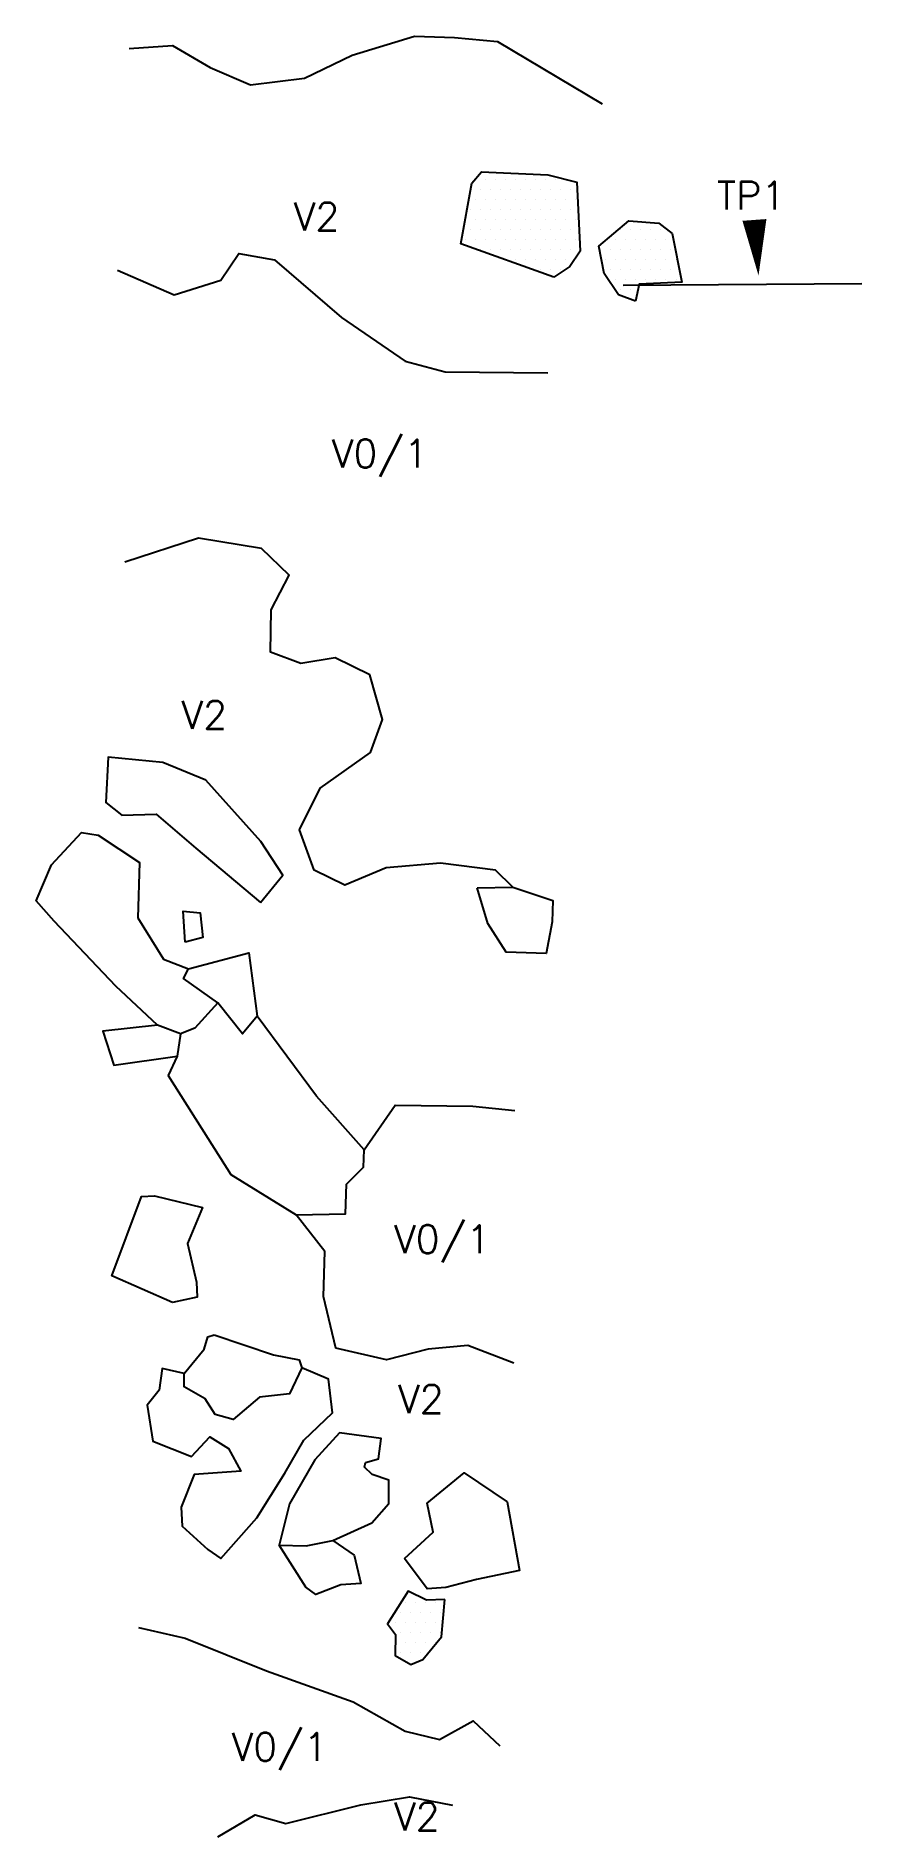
# Model space of a CAD drawing. Header units: metres. Extents: x 325 to 428, y -1623 to -1398.
import ezdxf

# ---------------------------------------------------------------- set-up
doc = ezdxf.new("R2010")
doc.units = ezdxf.units.M
doc.header["$LTSCALE"] = 25
doc.header["$MEASUREMENT"] = 0
doc.layers.get('0').update_dxf_attribs({"linetype": 'CONTINUOUS'})
for name, color, linetype in [('BEFUND', 1, 'CONTINUOUS'), ('BEFUNDSCHRAFF', 1, 'CONTINUOUS'), ('STEINE', 4, 'CONTINUOUS'), ('STEINESCHRAFF', 4, 'CONTINUOUS'), ('TPROFIL', 3, 'CONTINUOUS')]:
    doc.layers.add(name, color=color, linetype=linetype)
doc.styles.get("Standard").update_dxf_attribs({"font": 'txt.shx'})

# ---------------------------------------------------------------- blocks, each defined once
blk = doc.blocks.new('PFEIL')
at = {"layer": 'TPROFIL'}
blk.add_lwpolyline([(0, 0, 0, 3, 0), (6.54, -2.37, 3, 3, 0)], format="xyseb", dxfattribs=at)
blk = doc.blocks.new('*X2')
at = {"color": 0}
for p, q in [((379.375, -1416.25), (379.375, -1416.25)), ((380, -1417.5), (380, -1417.5)), ((380.625, -1416.25), (380.625, -1416.25)), ((381.25, -1417.5), (381.25, -1417.5)), ((381.875, -1416.25), (381.875, -1416.25)), ((382.5, -1417.5), (382.5, -1417.5)), ((383.125, -1416.25), (383.125, -1416.25)), ((383.75, -1417.5), (383.75, -1417.5)), ((384.375, -1416.25), (384.375, -1416.25)), ((385, -1417.5), (385, -1417.5)), ((385.625, -1416.25), (385.625, -1416.25)), ((386.25, -1417.5), (386.25, -1417.5)), ((386.875, -1416.25), (386.875, -1416.25)), ((387.5, -1417.5), (387.5, -1417.5)), ((388.125, -1416.25), (388.125, -1416.25)), ((388.75, -1417.5), (388.75, -1417.5)), ((389.375, -1416.25), (389.375, -1416.25)), ((390, -1417.5), (390, -1417.5)), ((390.625, -1416.25), (390.625, -1416.25)), ((391.25, -1417.5), (391.25, -1417.5)), ((379.375, -1418.75), (379.375, -1418.75)), ((380.625, -1418.75), (380.625, -1418.75)), ((381.875, -1418.75), (381.875, -1418.75)), ((383.125, -1418.75), (383.125, -1418.75)), ((384.375, -1418.75), (384.375, -1418.75)), ((385.625, -1418.75), (385.625, -1418.75)), ((386.875, -1418.75), (386.875, -1418.75)), ((388.125, -1418.75), (388.125, -1418.75)), ((389.375, -1418.75), (389.375, -1418.75)), ((390.625, -1418.75), (390.625, -1418.75)), ((391.875, -1418.75), (391.875, -1418.75)), ((378.125, -1421.25), (378.125, -1421.25)), ((378.75, -1420), (378.75, -1420)), ((379.375, -1421.25), (379.375, -1421.25)), ((380, -1420), (380, -1420)), ((380.625, -1421.25), (380.625, -1421.25)), ((381.25, -1420), (381.25, -1420)), ((381.875, -1421.25), (381.875, -1421.25)), ((382.5, -1420), (382.5, -1420)), ((383.125, -1421.25), (383.125, -1421.25)), ((383.75, -1420), (383.75, -1420)), ((384.375, -1421.25), (384.375, -1421.25)), ((385, -1420), (385, -1420)), ((385.625, -1421.25), (385.625, -1421.25)), ((386.25, -1420), (386.25, -1420)), ((386.875, -1421.25), (386.875, -1421.25)), ((387.5, -1420), (387.5, -1420)), ((388.125, -1421.25), (388.125, -1421.25)), ((388.75, -1420), (388.75, -1420)), ((389.375, -1421.25), (389.375, -1421.25)), ((390, -1420), (390, -1420)), ((390.625, -1421.25), (390.625, -1421.25)), ((391.25, -1420), (391.25, -1420)), ((391.875, -1421.25), (391.875, -1421.25)), ((378.125, -1423.75), (378.125, -1423.75)), ((378.75, -1422.5), (378.75, -1422.5)), ((379.375, -1423.75), (379.375, -1423.75)), ((380, -1422.5), (380, -1422.5)), ((380.625, -1423.75), (380.625, -1423.75)), ((381.25, -1422.5), (381.25, -1422.5)), ((381.875, -1423.75), (381.875, -1423.75)), ((382.5, -1422.5), (382.5, -1422.5)), ((383.125, -1423.75), (383.125, -1423.75)), ((383.75, -1422.5), (383.75, -1422.5)), ((384.375, -1423.75), (384.375, -1423.75)), ((385, -1422.5), (385, -1422.5)), ((385.625, -1423.75), (385.625, -1423.75)), ((386.25, -1422.5), (386.25, -1422.5)), ((386.875, -1423.75), (386.875, -1423.75)), ((387.5, -1422.5), (387.5, -1422.5)), ((388.125, -1423.75), (388.125, -1423.75)), ((388.75, -1422.5), (388.75, -1422.5)), ((389.375, -1423.75), (389.375, -1423.75)), ((390, -1422.5), (390, -1422.5)), ((390.625, -1423.75), (390.625, -1423.75)), ((391.25, -1422.5), (391.25, -1422.5)), ((391.875, -1423.75), (391.875, -1423.75)), ((396.875, -1423.75), (396.875, -1423.75)), ((397.5, -1422.5), (397.5, -1422.5)), ((398.125, -1423.75), (398.125, -1423.75)), ((398.75, -1422.5), (398.75, -1422.5)), ((399.375, -1423.75), (399.375, -1423.75)), ((400, -1422.5), (400, -1422.5)), ((400.625, -1423.75), (400.625, -1423.75)), ((401.25, -1422.5), (401.25, -1422.5)), ((401.875, -1423.75), (401.875, -1423.75)), ((402.5, -1422.5), (402.5, -1422.5)), ((403.125, -1423.75), (403.125, -1423.75)), ((380, -1425), (380, -1425)), ((381.25, -1425), (381.25, -1425)), ((382.5, -1425), (382.5, -1425)), ((383.125, -1426.25), (383.125, -1426.25)), ((383.75, -1425), (383.75, -1425)), ((384.375, -1426.25), (384.375, -1426.25)), ((385, -1425), (385, -1425)), ((385.625, -1426.25), (385.625, -1426.25)), ((386.25, -1425), (386.25, -1425)), ((386.875, -1426.25), (386.875, -1426.25)), ((387.5, -1425), (387.5, -1425)), ((388.125, -1426.25), (388.125, -1426.25)), ((388.75, -1425), (388.75, -1425)), ((389.375, -1426.25), (389.375, -1426.25)), ((390, -1425), (390, -1425)), ((390.625, -1426.25), (390.625, -1426.25)), ((391.25, -1425), (391.25, -1425)), ((395, -1425), (395, -1425)), ((395.625, -1426.25), (395.625, -1426.25)), ((396.25, -1425), (396.25, -1425)), ((396.875, -1426.25), (396.875, -1426.25)), ((397.5, -1425), (397.5, -1425)), ((398.125, -1426.25), (398.125, -1426.25)), ((398.75, -1425), (398.75, -1425)), ((399.375, -1426.25), (399.375, -1426.25)), ((400, -1425), (400, -1425)), ((400.625, -1426.25), (400.625, -1426.25)), ((401.25, -1425), (401.25, -1425)), ((401.875, -1426.25), (401.875, -1426.25)), ((402.5, -1425), (402.5, -1425)), ((403.125, -1426.25), (403.125, -1426.25)), ((403.75, -1425), (403.75, -1425)), ((404.375, -1426.25), (404.375, -1426.25)), ((387.5, -1427.5), (387.5, -1427.5)), ((388.75, -1427.5), (388.75, -1427.5)), ((390, -1427.5), (390, -1427.5)), ((396.25, -1427.5), (396.25, -1427.5)), ((396.875, -1428.75), (396.875, -1428.75)), ((397.5, -1427.5), (397.5, -1427.5)), ((398.125, -1428.75), (398.125, -1428.75)), ((398.75, -1427.5), (398.75, -1427.5)), ((399.375, -1428.75), (399.375, -1428.75)), ((400, -1427.5), (400, -1427.5)), ((400.625, -1428.75), (400.625, -1428.75)), ((401.25, -1427.5), (401.25, -1427.5)), ((401.875, -1428.75), (401.875, -1428.75)), ((402.5, -1427.5), (402.5, -1427.5)), ((403.125, -1428.75), (403.125, -1428.75)), ((403.75, -1427.5), (403.75, -1427.5)), ((404.375, -1428.75), (404.375, -1428.75)), ((397.5, -1430), (397.5, -1430)), ((398.75, -1430), (398.75, -1430)), ((399.375, -1431.25), (399.375, -1431.25)), ((371.25, -1592.5), (371.25, -1592.5)), ((370, -1595), (370, -1595)), ((370.625, -1593.75), (370.625, -1593.75)), ((371.25, -1595), (371.25, -1595)), ((371.875, -1593.75), (371.875, -1593.75)), ((372.5, -1595), (372.5, -1595)), ((373.125, -1593.75), (373.125, -1593.75)), ((373.75, -1595), (373.75, -1595)), ((374.375, -1593.75), (374.375, -1593.75)), ((375, -1595), (375, -1595)), ((369.375, -1596.25), (369.375, -1596.25)), ((370.625, -1596.25), (370.625, -1596.25)), ((371.875, -1596.25), (371.875, -1596.25)), ((373.125, -1596.25), (373.125, -1596.25)), ((374.375, -1596.25), (374.375, -1596.25)), ((369.375, -1598.75), (369.375, -1598.75)), ((370, -1597.5), (370, -1597.5)), ((370.625, -1598.75), (370.625, -1598.75)), ((371.25, -1597.5), (371.25, -1597.5)), ((371.875, -1598.75), (371.875, -1598.75)), ((372.5, -1597.5), (372.5, -1597.5)), ((373.125, -1598.75), (373.125, -1598.75)), ((373.75, -1597.5), (373.75, -1597.5)), ((374.375, -1598.75), (374.375, -1598.75)), ((375, -1597.5), (375, -1597.5)), ((370, -1600), (370, -1600)), ((371.25, -1600), (371.25, -1600)), ((372.5, -1600), (372.5, -1600))]:
    blk.add_line(p, q, dxfattribs=at)

msp = doc.modelspace()

# ---------------------------------------------------------------- linework, layer by layer
at = {"layer": 'BEFUND'}
for points in [[(336.16, -1399.92), (341.56, -1399.52), (346.27, -1402.27), (351.29, -1404.46), (358.02, -1403.61), (363.96, -1400.72), (371.77, -1398.35), (376.76, -1398.55), (382.1, -1399.02), (395.16, -1406.79)], [(334.7, -1427.56), (341.75, -1430.64), (347.58, -1428.81), (349.85, -1425.48), (354.27, -1426.28), (362.65, -1433.45), (370.59, -1438.93), (375.57, -1440.25), (388.4, -1440.38)], [(384.03, -1504.51), (381.86, -1502.4), (375, -1501.51), (368.22, -1502.11), (363.05, -1504.29), (359.25, -1502.42), (357.42, -1497.36), (359.97, -1492.19), (366.28, -1487.73), (367.74, -1483.61), (366.17, -1478.05), (361.86, -1475.92), (357.58, -1476.64), (353.77, -1475.22), (353.88, -1469.93), (356.11, -1465.62), (352.68, -1462.27), (344.8, -1460.97), (335.6, -1463.98)], [(365.46, -1537.27), (369.34, -1531.71), (379.01, -1531.86), (384.26, -1532.37)], [(384.14, -1563.89), (378.4, -1561.7), (373.46, -1562.15), (368.25, -1563.48), (361.95, -1562.04), (360.39, -1555.6), (360.55, -1549.95), (356.98, -1545.38)], [(337.3, -1596.87), (343.15, -1598.21), (353.29, -1602.28), (364.1, -1606.16), (370.58, -1609.79), (374.85, -1610.86), (379.05, -1608.5), (382.38, -1611.65)], [(347.22, -1623), (351.88, -1620.25), (355.69, -1621.3), (365.04, -1619.01), (371.11, -1618), (376.49, -1619.02)]]:
    msp.add_lwpolyline(points, dxfattribs=at)
at = {"layer": 'STEINE'}
for points in [[(389.14, -1428.42), (377.52, -1424.28), (378.92, -1416.71), (380.1, -1415.29), (388.4, -1415.68), (392.01, -1416.59), (392.43, -1425.2), (391.14, -1427.12), (389.14, -1428.42)], [(399.34, -1431.43), (397.21, -1430.64), (395.41, -1427.98), (394.73, -1424.56), (398.48, -1421.39), (402.24, -1421.68), (403.91, -1422.97), (405.12, -1429.05), (405.12, -1429.05), (399.77, -1429.3), (399.34, -1431.43)], [(352.54, -1506.43), (355.32, -1503.04), (352.56, -1498.84), (345.72, -1491.18), (340.34, -1488.99), (333.52, -1488.31), (333.26, -1493.96), (335.23, -1495.56), (339.51, -1495.4), (344.46, -1499.67), (352.54, -1506.43)], [(347.21, -1518.95), (344.33, -1522.13), (342.54, -1522.83), (339.7, -1521.73), (334.5, -1516.89), (326.79, -1508.76), (324.53, -1506.24), (326.46, -1501.73), (330.22, -1497.7), (332.3, -1498.02), (337.46, -1501.44), (337.24, -1508.36), (340.45, -1513.49), (343.54, -1514.69)], [(379.55, -1504.62), (384.03, -1504.51), (389, -1506.19), (388.93, -1508.84), (388.17, -1512.8), (383.18, -1512.65), (380.88, -1509.06), (379.55, -1504.62)], [(343.12, -1511.37), (342.9, -1507.5), (344.99, -1507.73), (345.36, -1510.79), (343.12, -1511.37)], [(352.14, -1520.63), (350.28, -1522.8), (347.21, -1518.95), (342.92, -1515.9), (343.54, -1514.69), (351.1, -1512.73), (352.14, -1520.63)], [(342.54, -1522.83), (342.16, -1525.62), (341.01, -1528.01), (348.83, -1540.36), (356.98, -1545.38), (363.14, -1545.29), (363.28, -1541.58), (365.39, -1539.46), (365.46, -1537.27), (359.52, -1530.59), (352.14, -1520.63)], [(339.7, -1521.73), (332.87, -1522.47), (334.25, -1526.71), (342.16, -1525.62)], [(341.54, -1556.33), (333.98, -1552.99), (337.7, -1543.1), (339.33, -1543.01), (345.32, -1544.5), (343.44, -1548.96), (344.57, -1553.81), (344.65, -1555.65), (341.54, -1556.33)], [(346.74, -1560.35), (354.15, -1562.87), (357.35, -1563.47), (357.7, -1564.49), (356.14, -1567.73), (352.42, -1568.15), (349.13, -1570.92), (346.89, -1570.29), (345.64, -1568.34), (343.01, -1566.83), (343.02, -1565.2), (345.5, -1562.17), (345.97, -1560.6), (346.74, -1560.35)], [(343.02, -1565.2), (340.28, -1564.57), (339.9, -1567.26), (338.4, -1569.13), (339.12, -1573.62), (343.94, -1575.55), (346.2, -1573.08), (348.53, -1574.53), (350.08, -1577.35), (344.27, -1577.8), (342.65, -1581.85), (342.78, -1584.25), (345.96, -1587.13), (347.58, -1588.27), (352.06, -1583.17), (355.58, -1577.61), (357.96, -1573.51), (361.51, -1570.08), (361, -1565.9), (357.7, -1564.49)], [(365.63, -1576.28), (367.26, -1575.84), (367.59, -1573.3), (362.4, -1572.58), (359.31, -1575.96), (356.15, -1581.43), (354.88, -1586.61), (358.24, -1586.7), (361.55, -1586.02), (366.41, -1583.83), (368.53, -1581.41), (368.56, -1578.5), (366.48, -1577.77), (365.52, -1576.89), (365.63, -1576.28)], [(370.49, -1588.25), (374.09, -1584.98), (373.31, -1581.35), (377.94, -1577.58), (383.3, -1581.2), (384.84, -1589.77), (379.48, -1590.89), (375.65, -1591.87), (373.31, -1592.05), (370.49, -1588.25)], [(361.55, -1586.02), (364.23, -1587.83), (365.06, -1591.4), (362.57, -1591.53), (359.45, -1592.77), (358.18, -1591.84), (354.88, -1586.61)], [(375.53, -1593.39), (373.24, -1593.47), (370.96, -1592.33), (368.37, -1596.43), (369.38, -1597.76), (369.35, -1600.36), (371.28, -1601.5), (372.81, -1600.85), (375.13, -1598.02), (375.53, -1593.39)]]:
    msp.add_lwpolyline(points, dxfattribs=at)
at = {"layer": 'TPROFIL'}
msp.add_lwpolyline([(397.78, -1429.43), (427.58, -1429.22)], dxfattribs=at)

# ---------------------------------------------------------------- block references
at = {"layer": 'STEINESCHRAFF'}
msp.add_blockref('*X2', (0, 0), dxfattribs=at)
at = {"layer": 'TPROFIL', "rotation": 114.1041944567324}
msp.add_blockref('PFEIL', (414.67, -1428.23), dxfattribs=at)

# ---------------------------------------------------------------- texts
at = {"layer": 'BEFUNDSCHRAFF'}
for s, p in [('V2', (356.68, -1422.62)), ('V0/1', (361.43, -1452.17)), ('V2', (342.67, -1484.76)), ('V0/1', (369.19, -1550.19)), ('V2', (369.69, -1570.12)), ('V0/1', (348.92, -1613.5)), ('V2', (369.19, -1622.18))]:
    msp.add_text(s, height=3.5, dxfattribs=at).set_placement(p)
at = {"layer": 'TPROFIL'}
msp.add_text('TP1', height=3.5, dxfattribs=at).set_placement((409.47, -1420))

doc.saveas('drawing.dxf')
